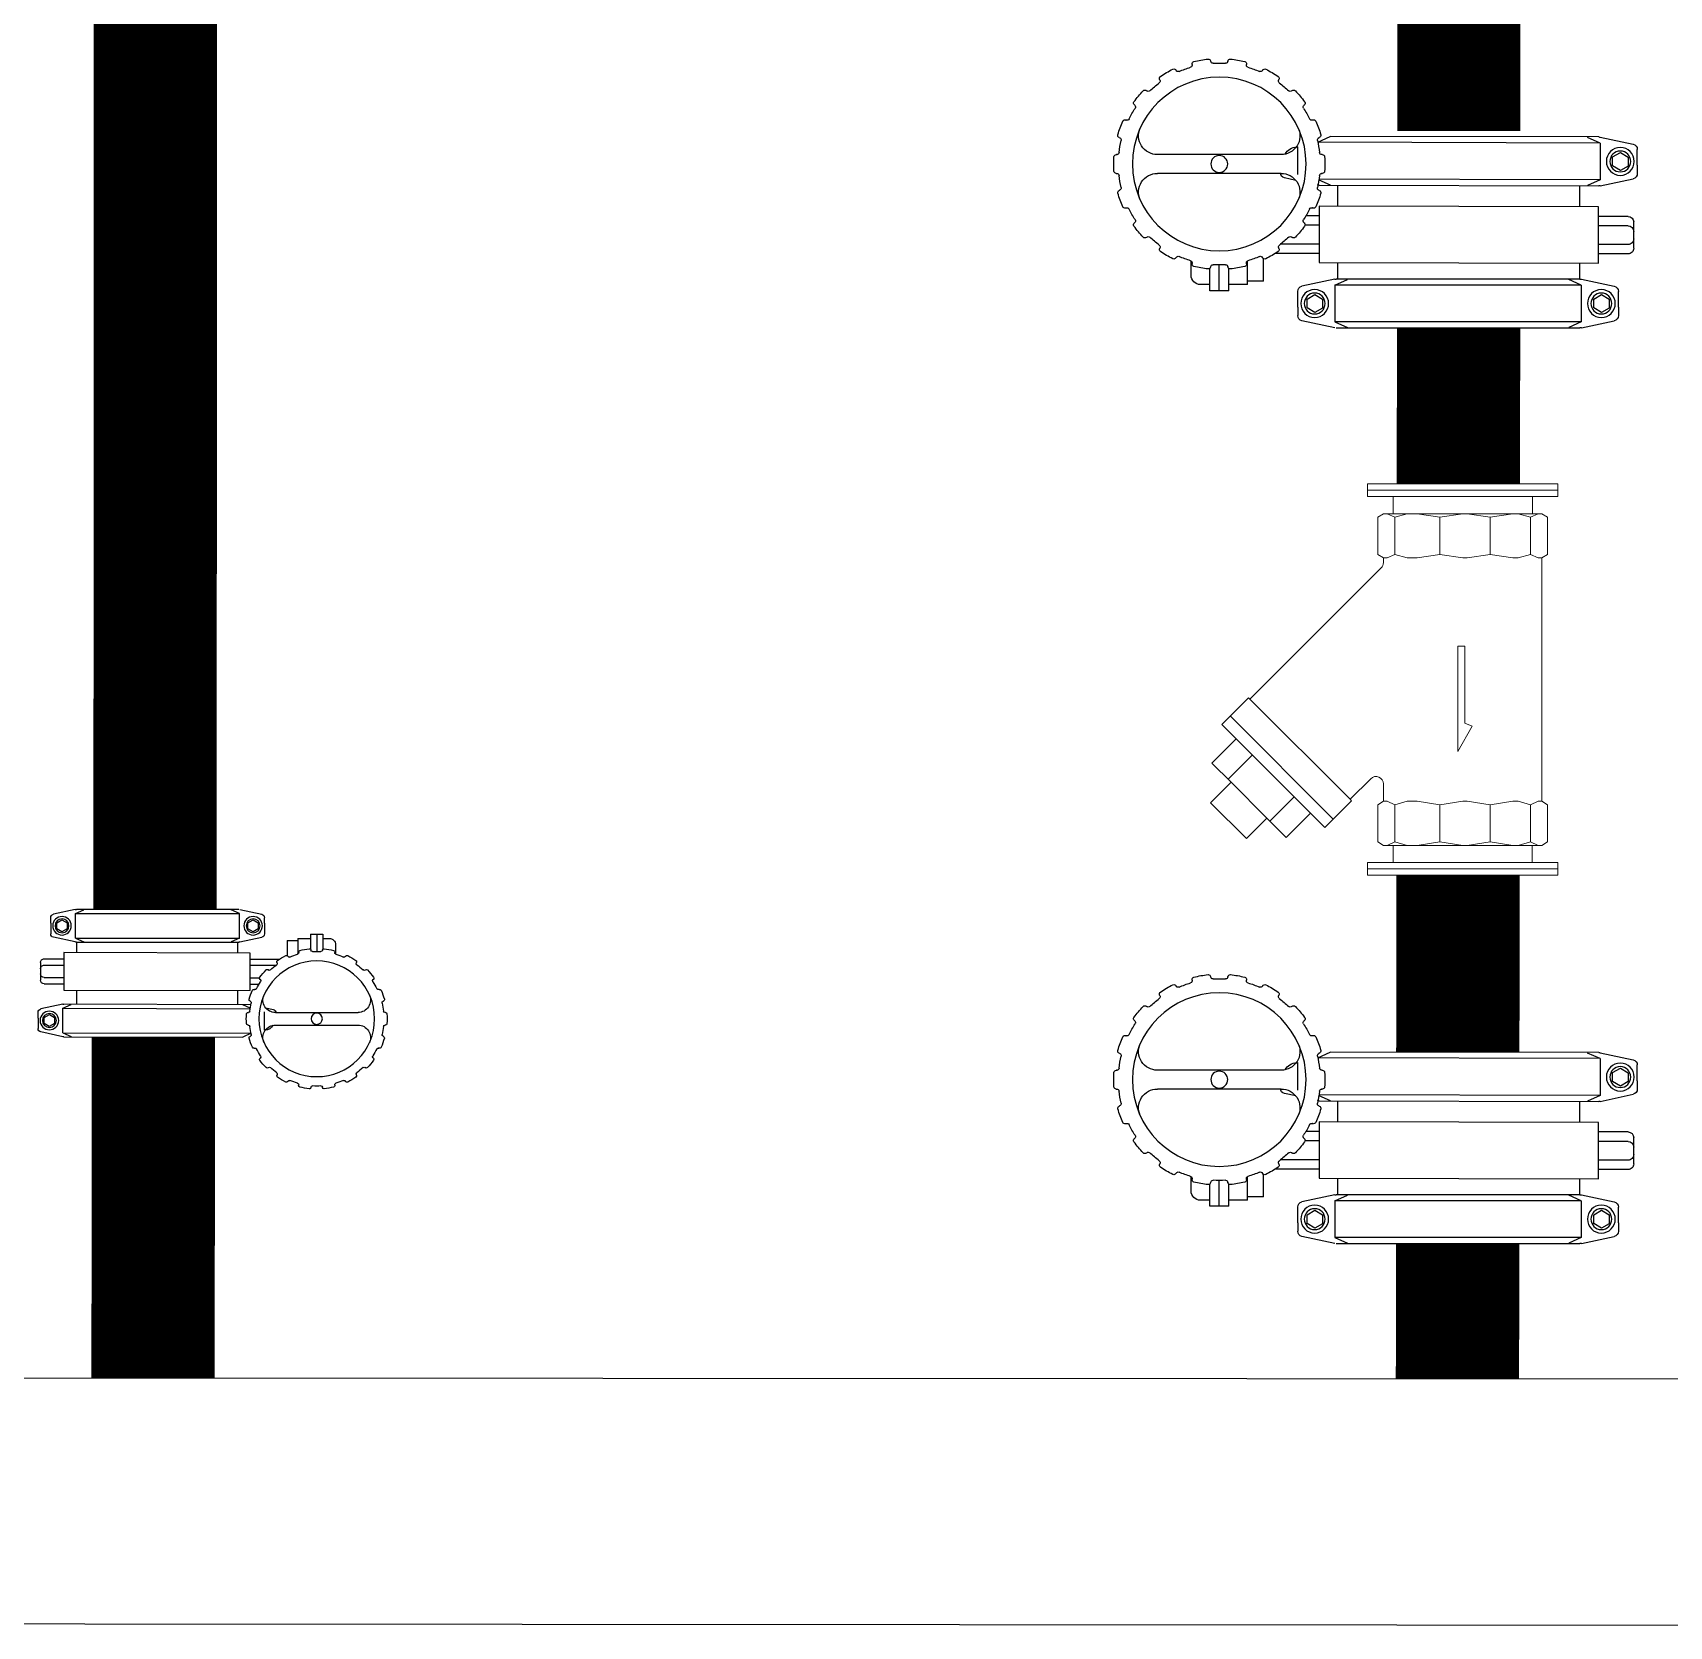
# Model space of a CAD drawing. Extents: x -6531732 to 89637, y -8915 to 32458.
# Drawn here: x 10435 to 11431, y 17909 to 18879 of the extents above; entities that cross this region are included whole.
import ezdxf

# ---------------------------------------------------------------- set-up
doc = ezdxf.new("R2010")
doc.units = 0
doc.linetypes.add('DASHED', pattern=[0.75, 0.5, -0.25])
for name, color, linetype, lineweight in [('S_HIDRANT', 1, 'HE_LINE', 25), ('SAN-MC-EQUIPMENTS', 140, 'Continuous', 15), ('SAN-MC-HIDRANT', 1, 'HE_LINE', 25), ('SAN-MC-VALVE', 7, 'Continuous', 5)]:
    doc.layers.add(name, color=color, linetype=linetype, lineweight=lineweight)
doc.layers.add('SAN-MC-TEXT', color=7, linetype='Continuous')
doc.styles.get("Standard").update_dxf_attribs({"font": 'arial.ttf'})
doc.linetypes.add('HE_LINE', pattern='A,300,-250,["HE",Standard,S=0.5,R=0,X=-100.5,Y=-30.5],-100', length=650)

# ---------------------------------------------------------------- blocks, each defined once
blk = doc.blocks.new('12')
at = {"layer": 'SAN-MC-TEXT'}
for p, q in [((-0.1265519946755376, 0.2021384160034359, 1.427282663186685), (-0.1264006607525516, 0.2017226294265129, 1.427282663186685)), ((-0.1158223397505935, 0.2060436912579462, 1.427282663186685), (-0.1157331909926143, 0.2057987572043203, 1.427282663186685)), ((-0.10546726823668, 0.2078695700038224, 1.427282663186685), (-0.10546726823668, 0.2074270992889069, 1.427282663186685)), ((-0.09404900783556513, 0.2078695702948608, 1.427282663186685), (-0.09404900783556513, 0.2076089169131592, 1.427282663186685)), ((-0.08369393620523624, 0.2060436920728534, 1.427282663186685), (-0.08384527012822218, 0.2056279055541381, 1.427282663186685)), ((-0.07296428110566922, 0.2021384172840044, 1.427282663186685), (-0.07305342986364849, 0.2018934831721708, 1.427282663186685)), ((-0.144404986378504, 0.1895414916216396, 1.427282663186685), (-0.1441205716400873, 0.1892025393317454, 1.427282663186685)), ((-0.1356580916617531, 0.1968810081016272, 1.427282663186685), (-0.1354905468469951, 0.1966813360340893, 1.427282663186685)), ((-0.06385818388662301, 0.1968810098478571, 1.427282663186685), (-0.06414259856683202, 0.1965420576161705, 1.427282663186685)), ((-0.05511128876241855, 0.189541493775323, 1.427282663186685), (-0.05527883357717656, 0.1893418217077851, 1.427282663186685)), ((-0.1511637791118119, 0.1814866756903939, 1.427282663186685), (-0.1509380466595758, 0.1813563489704393, 1.427282663186685)), ((-0.1054672657337505, 0.107533939415589, 1.427282663186685), (-0.1054672676546033, 0.1828966205357574, 1.427282663186685)), ((-0.09404900539084338, 0.1075339397066273, 1.427282663186685), (-0.09404900719528086, 0.1828966208267957, 1.427282663186685)), ((-0.048352495621657, 0.1814866781933233, 1.427282663186685), (-0.04873568654875271, 0.1812654428067617, 1.427282663186685)), ((-0.1568729090795387, 0.1715981719316915, 1.427282663186685), (-0.1564897181524429, 0.1713769366033375, 1.427282663186685)), ((-0.04264336518826894, 0.1715981747838669, 1.427282663186685), (-0.04286909764050506, 0.1714678480639122, 1.427282663186685)), ((-0.0321049440826755, 0.1623426723526791, 1.427282663186685), (-0.04077841443358921, 0.1623426721780561, 1.427282663186685)), ((-0.03904708634945564, 0.1617174805724062, 1.427282663186685), (-0.03948283495265059, 0.1616406463435851, 1.427282663186685)), ((-0.1624519472534303, 0.1504726861603558, 1.427282663186685), (-0.1621952537971083, 0.1504274242324755, 1.427282663186685)), ((-0.03706432596663944, 0.1504726893035695, 1.427282663186685), (-0.03732101948116906, 0.1504274273174815, 1.427282663186685)), ((-0.0226848789898213, 0.1509244121843949, 1.427282663186685), (-0.03625044811633416, 0.1509244118933566, 1.427282663186685)), ((-0.02639581359107979, 0.1509244121261872, 1.427282663186685), (-0.02639581370749511, 0.1566335423267446, 1.427282663186685)), ((-0.02268487864057533, 0.1395061518414877, 1.427282663186685), (-0.0226848789898213, 0.1509244121843949, 1.427282663186685)), ((-0.1624519470205996, 0.1399578709388152, 1.427282663186685), (-0.1620161984174047, 0.1400347052258439, 1.427282663186685)), ((-0.02268487881519832, 0.1452152820420451, 1.427282663186685), (-0.03838498689583503, 0.1452152816345915, 1.427282663186685)), ((-0.03706432567560114, 0.1399578740820289, 1.427282663186685), (-0.03750007433700375, 0.14003470831085, 1.427282663186685)), ((-0.02268487864057533, 0.1395061518414877, 1.427282663186685), (-0.03625044782529585, 0.1395061515504494, 1.427282663186685)), ((-0.02639581300900318, 0.1280878913821653, 1.427282663186685), (-0.02639581330004148, 0.1395061517250724, 1.427282663186685)), ((-0.1604691866377834, 0.1287130796699785, 1.427282663186685), (-0.1602124931232538, 0.1287583416560665, 1.427282663186685)), ((-0.0283940086083021, 0.1280878913239576, 1.427282663186685), (-0.04077501964638941, 0.1280878910329193, 1.427282663186685)), ((-0.02639581300900318, 0.1280878913821653, 1.427282663186685), (-0.04077501964638941, 0.1280878910329193, 1.427282663186685)), ((-0.03904708553454839, 0.1287130826385692, 1.427282663186685), (-0.03930377899087034, 0.1287583446246572, 1.427282663186685)), ((-0.02839400837547146, 0.11838236998301, 1.427282663186685), (-0.0283940086083021, 0.1280878913239576, 1.427282663186685)), ((-0.1568729077407625, 0.1188323854585178, 1.427282663186685), (-0.1566471752885263, 0.1189627121784724, 1.427282663186685)), ((-0.04552139880252071, 0.1108121462748386, 1.427282663186685), (-0.04552139810402878, 0.08441304485313594, 1.427282663186685)), ((-0.0426433639077004, 0.1188323883106932, 1.427282663186685), (-0.04302655483479612, 0.1190536236972548, 1.427282663186685)), ((-0.02839400837547146, 0.11838236998301, 1.427282663186685), (-0.0421656740072649, 0.118382369633764, 1.427282663186685)), ((-0.1511637773073744, 0.1089438820490614, 1.427282663186685), (-0.1507805863802787, 0.109165117435623, 1.427282663186685)), ((-0.1444049841666128, 0.1008890664670616, 1.427282663186685), (-0.1442374394100625, 0.1010887385345995, 1.427282663186685)), ((-0.08980621644877829, 0.0986519762664102, 0.7136413315933425), (-0.09127048417576589, 0.1054741092957556, 0.7136413315933425)), ((-0.0551112866087351, 0.1008890686789528, 1.427282663186685), (-0.05539570134715177, 0.1012280209106393, 1.427282663186685)), ((-0.0512305288866628, 0.1076422206824645, 1.427282663186685), (-0.05123052830458619, 0.08441304473672062, 1.427282663186685)), ((-0.04835249381721951, 0.1089438846101984, 1.427282663186685), (-0.04857822632766329, 0.1090742112719454, 1.427282663186685)), ((-0.1356580890424084, 0.09354955039452761, 1.427282663186685), (-0.1353736743621994, 0.09388850268442184, 1.427282663186685)), ((-0.110233776998939, 0.09765675867674872, 0.7136413315933425), (-0.09329250405426137, 0.09765675908420235, 0.7136413315933425)), ((-0.0683579190808814, 0.09248303342610598, 1.427282663186685), (-0.06835791890625842, 0.084413044329267, 1.427282663186685)), ((-0.06385818132548593, 0.09354955214075744, 1.427282663186685), (-0.06402572614024393, 0.09374922420829535, 1.427282663186685)), ((-0.06264878888032399, 0.09304443327710032, 1.427282663186685), (-0.06264878870570101, 0.08441304444568232, 1.427282663186685)), ((-0.02965974053950049, 0.07502440141979605), (-0.02537350673810579, 0.09499429009156302)), ((-0.01261912603513338, 0.09752678719814867), (-0.02223977106041275, 0.09752678690711036)), ((-0.01760297853616066, 0.0918281021877192), (-0.0203059887571726, 0.08709524985169992)), ((-0.01215168132330291, 0.09185365180019289), (-0.01760297853616066, 0.0918281021877192)), ((-0.01261912603513338, 0.09752678719814867), (-0.007521929481299594, 0.09752678731456399)), ((-0.00940443723811768, 0.08714652282651514), (-0.01215168132330291, 0.09185365180019289)), ((-0.0001019588962662965, 0.07502440217649564), (-0.004388193687191233, 0.09499429061543196)), ((-0.1265519918815698, 0.08829214301658794, 1.427282663186685), (-0.1264628431817982, 0.08853707707021385, 1.427282663186685)), ((-0.1130051143409219, 0.08528881624806672, 0.7136413315933425), (-0.116415051772492, 0.07777505449485034, 0.7136413315933425)), ((-0.1158223367237952, 0.08438686816953123, 1.427282663186685), (-0.1156710028008092, 0.08480265468824655, 1.427282663186685)), ((-0.1125236763909925, -0.08638211444485933), (-0.112981010141084, 0.08528349304106086, 0.7136413315933425)), ((-0.1054672651516739, 0.08256098994752392, 1.427282663186685), (-0.1054672651516739, 0.08282164332922548, 1.427282663186685)), ((-0.0940490047505591, 0.08256099023856223, 1.427282663186685), (-0.0940490047505591, 0.08300346101168543, 1.427282663186685)), ((-0.09008793657994829, -0.08638211386278272), (-0.09054527027183212, 0.08453755284426734, 0.7136413315933425)), ((-0.09020417233114131, 0.08459032437531278, 0.7136413315933425), (-0.08711122829117812, 0.07777505519334227, 0.7136413315933425)), ((-0.08688229238032363, 0.08454335096757859, 0.7136413315933425), (-0.08642495863023214, -0.08558353455737233)), ((-0.08369393323664553, 0.08438686898443848, 1.427282663186685), (-0.08378308193641715, 0.08463180309627205, 1.427282663186685)), ((-0.07296427831170149, 0.08829214429715648, 1.427282663186685), (-0.07311561223468743, 0.0887079308158718, 1.427282663186685)), ((-0.0203059887571726, 0.08709524985169992), (-0.01755831015179865, 0.08238725189585239)), ((-0.01755831015179865, 0.08238725189585239), (-0.01210753436316736, 0.08241280145011842)), ((-0.01210753436316736, 0.08241280145011842), (-0.00940443723811768, 0.08714652282651514)), ((-0.1161866543407086, -0.08558353531407192), (-0.116415051772492, 0.07777505449485034, 0.7136413315933425)), ((-0.07406704881577753, 0.07302332943072543, 0.7136413315933425), (-0.08688229203107767, 0.07302332913968712, 0.7136413315933425)), ((-0.03021902704495005, 0.07302333053667098, 0.7136413315933425), (-0.03981226767064072, 0.07302333030384034, 0.7136413315933425)), ((-0.02976169387693517, -0.07406353304395452), (-0.02976169754401781, 0.07406353153055534)), ((-0.02609871965250932, 0.07486211089417338), (-0.02953276122570969, 0.06729523575631902)), ((-0.02609871592721902, -0.07486211217474192), (-0.02609871965250932, 0.07486211089417338)), ((-0.02609871965250932, 0.07486211089417338), (-0.00366297978325747, 0.07486211141804233)), ((-0.003662976057967171, -0.07486211159266531), (-0.00366297978325747, 0.07486211141804233)), ((-0.00366297978325747, 0.07486211141804233), (-0.0002289377443958074, 0.06729523651301861)), ((-1.833541318774223e-09, 0.07406353228725493), (1.833541318774223e-09, -0.07406353228725493)), ((-0.02609871592721902, -0.07486211217474192), (-0.02953275790787302, -0.06729523721151054)), ((-0.003662976057967171, -0.07486211159266531), (-0.0002289344265591353, -0.06729523651301861)), ((-0.1125236763909925, -0.08638211444485933), (-0.1159577183716465, -0.0788152395398356)), ((-0.09008793657994829, -0.08638211386278272), (-0.08665389494854026, -0.07881523878313601)), ((-0.07360971564776264, -0.07406353414990008), (-0.08642495892127044, -0.07406353444093838)), ((-0.02976169387693517, -0.07406353304395452), (-0.03935493444441818, -0.07406353327678517)), ((-0.02965973675600253, -0.07502440293319523), (-0.02537350208149292, -0.09499429137213156)), ((-0.02609871592721902, -0.07486211217474192), (-0.003662976057967171, -0.07486211159266531)), ((-0.000101955229183659, -0.07502440217649564), (-0.004388188972370699, -0.09499429084826261)), ((-0.116084697219776, -0.08654440520331264), (-0.1117984624870587, -0.106514293642249)), ((-0.1125236763909925, -0.08638211444485933), (-0.09008793657994829, -0.08638211386278272)), ((-0.08652691569295712, -0.0865444045048207), (-0.09081314943614416, -0.10651429311838)), ((-0.0679005847487133, -0.1034370088600554, 0.7136413315933425), (-0.06790058521437459, -0.08545324869919568, 0.7136413315933425)), ((-0.06219145454815589, -0.1034370086854324, 0.7136413315933425), (-0.06219145495560952, -0.08545324858278036, 0.7136413315933425)), ((-0.05077319414704107, -0.1034370083943941, 0.7136413315933425), (-0.05077319461270235, -0.08545324829174206, 0.7136413315933425)), ((-0.04506406394648366, -0.1034370082779787, 0.7136413315933425), (-0.04506406441214494, -0.08545324811711907, 0.7136413315933425)), ((-0.01760297422879376, -0.08252577891107649), (-0.02030598444980569, -0.08725863124709576)), ((-0.02030598444980569, -0.08725863124709576), (-0.01755830584443174, -0.0919666292029433)), ((-0.012151677015936, -0.08250022924039513), (-0.01760297422879376, -0.08252577891107649)), ((-0.009404432930750772, -0.08720735821407288), (-0.012151677015936, -0.08250022924039513)), ((-0.01210753011400811, -0.0919410795904696), (-0.009404432930750772, -0.08720735821407288)), ((-0.1040279346925672, -0.09404578118119389), (-0.1067309449135792, -0.09877863351721317)), ((-0.1067309449135792, -0.09877863351721317), (-0.1039832663082052, -0.1034866314730607)), ((-0.09857663747970946, -0.09402023156872019), (-0.1040279346925672, -0.09404578118119389)), ((-0.09582939339452423, -0.09872736048419029), (-0.09857663747970946, -0.09402023156872019)), ((-0.09853249051957391, -0.103461081860587), (-0.09582939339452423, -0.09872736048419029)), ((-0.01261912120389752, -0.09752678783843294), (-0.02223976622917689, -0.09752678801305592)), ((-0.01755830584443174, -0.0919666292029433), (-0.01210753011400811, -0.0919410795904696)), ((-0.01261912120389752, -0.09752678783843294), (-0.007521924650063738, -0.09752678766380996)), ((-0.09904408166767098, -0.1090467900503427), (-0.1086647266929504, -0.109046790341381)), ((-0.1039832663082052, -0.1034866314730607), (-0.09853249051957391, -0.103461081860587)), ((-0.09904408166767098, -0.1090467900503427), (-0.0939468851138372, -0.1090467899339274)), ((-0.04848954195040278, -0.1068624864565209, 0.7136413315933425), (-0.06447510657017119, -0.1068624868639745, 0.7136413315933425))]:
    blk.add_line(p, q, dxfattribs=at)
at = {"layer": 'SAN-MC-TEXT', "elevation": 0.7136413315933425}
blk.add_lwpolyline([(-0.03981226790347137, 0.08441304502775893), (-0.03935493421158753, -0.08545324800070375), (-0.07360971535672434, -0.085453248815611), (-0.07406704910681583, 0.08441304415464401)], close=True, dxfattribs=at)
at = {"layer": 'SAN-MC-TEXT'}
for centre, radius in [((-0.09975813652272336, 0.1452152801211923, 1.427282663186685), 0.05280945432417312), ((-0.09975813652272336, 0.1452152801211923, 1.427282663186685), 0.005138217177487114), ((-0.0148808500089217, 0.08717694017104805), 0.008470636471499909), ((-0.0148808500089217, 0.08717694017104805), 0.006346376422867801), ((-0.01488084570155479, -0.08717694092774764), 0.008470636471499909), ((-0.01488084570155479, -0.08717694092774764), 0.006346376422867801), ((-0.1013058061653282, -0.09869694319786504), 0.008470636473597368), ((-0.1013058061653282, -0.09869694319786504), 0.006346376422867801)]:
    blk.add_circle(centre, radius, dxfattribs=at)
for centre, radius, start, end in [((-0.1040399856574368, 0.2078695700620301, 1.427282663186685), 0.001427282549301976, 93.90956449380326, 185.2118538028023), ((-0.09975813652272336, 0.1452152801211923, 1.427282663186685), 0.06422771471858893, 86.09043717091961, 93.90956449380326), ((-0.09547629035660066, 0.2078695702948608, 1.427282663186685), 0.001427282549301976, 1.667526652835144e-06, 86.09043717091961), ((-0.09975813652272336, 0.1452152801211923, 1.427282663186685), 0.06137314961998497, 116.5141431882567, 123.4750227351469), ((-0.1277934240351897, 0.2014106262940913, 1.427282663186685), 0.001427282549301976, 296.5141431882567, 25.21185438622399), ((-0.1252107878390234, 0.2026265753665939, 1.427282663186685), 0.001427282549301976, 113.909565351695, 205.211854386224), ((-0.09975813652272336, 0.1452152801211923, 1.427282663186685), 0.06422771471858893, 106.0904373041686, 113.909565351695), ((-0.1171635466453154, 0.2055555318947881, 1.427282663186685), 0.001427282549301976, 20.00000090300393, 106.0904373041686), ((-0.1143919841561001, 0.206286916625686, 1.427282663186685), 0.001427282549301976, 200.000000903004, 283.475022419117), ((-0.09975813652272336, 0.1452152801211923, 1.427282663186685), 0.06137314961998497, 96.51414198842934, 103.475022419117), ((-0.1068827489798423, 0.2076102653518319, 1.427282663186685), 0.001427282549301976, 276.5141419884293, 5.211853802802321), ((-0.09262172531452961, 0.2076089169131592, 1.427282663186685), 0.001427282549301976, 180.0000016675266, 263.4750223503133), ((-0.09975813652272336, 0.1452152801211923, 1.427282663186685), 0.06137314961998497, 76.51414348988354, 83.4750223503133), ((-0.08511274043121375, 0.2062841482693329, 1.427282663186685), 0.001427282549301976, 256.5141434898836, 345.211854596245), ((-0.08235272936872207, 0.2055555327096954, 1.427282663186685), 0.001427282549301976, 73.909564757769, 165.211854596245), ((-0.09975813652272336, 0.1452152801211923, 1.427282663186685), 0.06422771471858893, 66.09043837282532, 73.909564757769), ((-0.07430548800039105, 0.2026265766471624, 1.427282663186685), 0.001427282549301976, 340.0000012339927, 66.09043837282532), ((-0.07171222291071899, 0.2014053238672204, 1.427282663186685), 0.001427282549301976, 160.0000012339928, 243.4750219417881), ((-0.09975813652272336, 0.1452152801211923, 1.427282663186685), 0.06137314961998497, 56.51414339682576, 63.47502194178809), ((-0.143311624560738, 0.1904589311452582, 1.427282663186685), 0.001427282549301976, 133.9095647272544, 225.2118540498976), ((-0.1453226296289358, 0.1884329991880804, 1.427282663186685), 0.001427282549301976, 316.5141431547135, 45.21185404989765), ((-0.09975813652272336, 0.1452152801211923, 1.427282663186685), 0.06422771471858893, 126.0904379557288, 133.9095647272544), ((-0.1367514534795191, 0.1959635685198009, 1.427282663186685), 0.001427282549301976, 40.00000184619144, 126.0904379557288), ((-0.1343971850292291, 0.1975987756159157, 1.427282663186685), 0.001427282549301976, 220.0000018461914, 303.4750227351469), ((-0.1168855279975105, 0.1828966202447191, 1.427282663186685), 0.01141826039441581, 1.667526652835144e-06, 114.4433377556728), ((-0.08263074679416604, 0.182896621117834, 1.427282663186685), 0.01141826039441581, 65.55666596964734, 180.0000016675266), ((-0.06510918287676759, 0.1975922244600952, 1.427282663186685), 0.001427282549301976, 236.5141433968258, 325.2118537514563), ((-0.06276482201064937, 0.1959635703824461, 1.427282663186685), 0.001427282549301976, 53.90956437536886, 145.2118537514563), ((-0.09975813652272336, 0.1452152801211923, 1.427282663186685), 0.06422771471858893, 46.0904376290522, 53.90956437536886), ((-0.05418547164299525, 0.1884243822423741, 1.427282663186685), 0.001427282549301976, 140.0000017804241, 223.4750228448106), ((-0.05620465069659986, 0.1904589332989417, 1.427282663186685), 0.001427282549301976, 320.000001780424, 46.0904376290522), ((-0.09975813652272336, 0.1452152801211923, 1.427282663186685), 0.06422771471858893, 146.0904380448224, 153.9095659307902), ((-0.1518774204014335, 0.1802506126696244, 1.427282663186685), 0.001427282549301976, 60.00000229868032, 146.0904380448224), ((-0.1502244053699542, 0.1825924119330011, 1.427282663186685), 0.001427282549301976, 240.0000022986803, 323.4750226573057), ((-0.09975813652272336, 0.1452152801211923, 1.427282663186685), 0.06137314961998497, 136.5141431547135, 143.4750226573057), ((-0.09975813652272336, 0.1452152801211923, 1.427282663186685), 0.06137314961998497, 36.5141418874388, 43.47502284481055), ((-0.04928480045055039, 0.1825828681467101, 1.427282663186685), 0.001427282549301976, 216.5141418874388, 305.2118536113704), ((-0.04763885433203541, 0.1802506152889691, 1.427282663186685), 0.001427282549301976, 33.9095656523399, 125.2118536113704), ((-0.09975813652272336, 0.1452152801211923, 1.427282663186685), 0.06422771471858893, 26.09043779729861, 33.9095656523399), ((-0.09975813652272336, 0.1452152801211923, 1.427282663186685), 0.06137314961998497, 156.5141432953224, 163.4750224653439), ((-0.1561592677899171, 0.1728342348942533, 1.427282663186685), 0.001427282549301976, 153.9095659307902, 245.2118547047361), ((-0.1573560849938076, 0.1702426773263142, 1.427282663186685), 0.001427282549301976, 336.5141432953224, 65.21185470473601), ((-0.04215545635088347, 0.1702317851595581, 1.427282663186685), 0.001427282549301976, 120.0000014210065, 203.4750225795373), ((-0.09975813652272336, 0.1452152801211923, 1.427282663186685), 0.06137314961998497, 16.51414350518074, 23.47502257953728), ((-0.04335700647789054, 0.172834237688221, 1.427282663186685), 0.001427282549301976, 300.0000014210065, 26.09043779729861), ((-0.09975813652272336, 0.1452152801211923, 1.427282663186685), 0.06422771471858893, 166.0904376934282, 173.9095651839097), ((-0.1607170324132312, 0.1603118786588311, 1.427282663186685), 0.001427282549301976, 74.78814842242127, 166.0904376934282), ((-0.1599680265935604, 0.1630664261756465, 1.427282663186685), 0.001427282549301976, 254.7881484224212, 343.4858601680819), ((-0.03954824732500128, 0.1630664292024449, 1.427282663186685), 0.001427282549301976, 196.5141435051807, 285.2118531883954), ((-0.03879924133070745, 0.1603118816856295, 1.427282663186685), 0.001427282549301976, 13.90956554650577, 105.2118531883954), ((-0.09975813652272336, 0.1452152801211923, 1.427282663186685), 0.06422771471858893, 6.090438310877605, 13.90956554650577), ((-0.03210494390805252, 0.1566335422103293, 1.427282663186685), 0.005709130197207905, 1.667526652835144e-06, 90.00000166752666), ((-0.1622041022928897, 0.1518782851053402, 1.427282663186685), 0.001427282549301976, 173.9095651839097, 260.0000016402533), ((-0.1624430987576488, 0.1490218252874911, 1.427282663186685), 0.001427282549301976, 356.5249805516387, 80.00000164025326), ((-0.0370731744042132, 0.1490218283724971, 1.427282663186685), 0.001427282549301976, 100.000001644632, 183.4750227795257), ((-0.0373121710435953, 0.1518782881903462, 1.427282663186685), 0.001427282549301976, 280.0000016446321, 6.090438310877605), ((-0.1622041020018514, 0.1385522720520385, 1.427282663186685), 0.001427282549301976, 94.78814942713883, 186.0904383108776), ((-0.1624423774483148, 0.1413968751439825, 1.427282663186685), 0.001427282549301976, 274.7881494271388, 3.485860060130852), ((-0.09975813652272336, 0.1452152801211923, 1.427282663186685), 0.06137314961998497, 176.5249805516387, 183.4858600601309), ((-0.03707389536430128, 0.1413968782289885, 1.427282663186685), 0.001427282549301976, 176.5141432710335, 265.2118538962567), ((-0.09975813652272336, 0.1452152801211923, 1.427282663186685), 0.06137314961998497, 356.5141432710335, 3.475022779525768), ((-0.03731217069434933, 0.1385522751370445, 1.427282663186685), 0.001427282549301976, 353.9095651839097, 85.21185389625668), ((-0.09975813652272336, 0.1452152801211923, 1.427282663186685), 0.06422771471858893, 186.0904383108776, 193.9095655465057), ((-0.1607170316565316, 0.1301186785567552, 1.427282663186685), 0.001427282549301976, 193.9095655465057, 280.0000016446321), ((-0.03879924057400785, 0.1301186815835536, 1.427282663186685), 0.001427282549301976, 260.0000016402533, 346.0904376934281), ((-0.09975813652272336, 0.1452152801211923, 1.427282663186685), 0.06422771471858893, 346.0904376934281, 353.9095651839097), ((-0.1599646481045056, 0.1273527427110821, 1.427282663186685), 0.001427282549301976, 16.52498120472125, 100.000001644632), ((-0.09975813652272336, 0.1452152801211923, 1.427282663186685), 0.06137314961998497, 196.5141435051807, 203.4750225795373), ((-0.1573608165781479, 0.1201987750828266, 1.427282663186685), 0.001427282549301976, 300.0000014210065, 23.47502257953728), ((-0.04216018799343146, 0.1201878829160705, 1.427282663186685), 0.001427282549301976, 156.5141432953224, 245.2118547047361), ((-0.09975813652272336, 0.1452152801211923, 1.427282663186685), 0.06137314961998497, 336.5141432953224, 343.4750224653439), ((-0.03955162400961854, 0.1273527457378805, 1.427282663186685), 0.001427282549301976, 80.00000164025326, 163.4750224653439), ((-0.1561592664511409, 0.1175963225541636, 1.427282663186685), 0.001427282549301976, 120.0000014210065, 206.0904377972986), ((-0.09975813652272336, 0.1452152801211923, 1.427282663186685), 0.06422771471858893, 206.0904377972986, 213.9095656523399), ((-0.09975813652272336, 0.1452152801211923, 1.427282663186685), 0.06422771471858893, 326.0904380448225, 333.9095659307902), ((-0.04335700513911434, 0.1175963253481314, 1.427282663186685), 0.001427282549301976, 333.9095659307902, 65.21185470473601), ((-0.1518774186552037, 0.1101799449534155, 1.427282663186685), 0.001427282549301976, 213.9095656523399, 305.2118536113704), ((-0.1502314725366887, 0.1078476921538822, 1.427282663186685), 0.001427282549301976, 36.5141418874388, 125.2118536113704), ((-0.09975813652272336, 0.1452152801211923, 1.427282663186685), 0.06137314961998497, 216.5141418874388, 223.4750228448106), ((-0.1433116222906392, 0.09997162694344297, 1.427282663186685), 0.001427282549301976, 140.0000017804241, 226.0904376290522), ((-0.1453308012860361, 0.1020061780582182, 1.427282663186685), 0.001427282549301976, 320.000001780424, 43.47502284481055), ((-0.1168855261348654, 0.1075339391245507, 1.427282663186685), 0.01141826039441581, 245.5566659696473, 1.667526652835144e-06), ((-0.1017631404974964, 0.0976567588513717, 0.7136413315933425), 0.008470636473597368, 117.8450707234981, 175.8538375890984), ((-0.09440421991166659, 0.1048015003325418, 0.7136413315933425), 0.003205105692712518, 12.11388414397858, 90.00000166752666), ((-0.08263074498972856, 0.1075339399976656, 1.427282663186685), 0.01141826039441581, 180.0000016675266, 294.4433377556728), ((-0.05419364330009557, 0.1019975610543042, 1.427282663186685), 0.001427282549301976, 136.5141431547135, 225.2118540498976), ((-0.09975813652272336, 0.1452152801211923, 1.427282663186685), 0.06137314961998497, 316.5141431547135, 323.4750226573057), ((-0.05620464842650108, 0.09997162909712642, 1.427282663186685), 0.001427282549301976, 313.9095647272544, 45.21185404989765), ((-0.04929186755907722, 0.1078381483675912, 1.427282663186685), 0.001427282549301976, 60.00000229868032, 143.4750226573057), ((-0.04763885264401324, 0.1101799475727603, 1.427282663186685), 0.001427282549301976, 240.0000022986803, 326.0904380448225), ((-0.09975813652272336, 0.1452152801211923, 1.427282663186685), 0.06422771471858893, 226.0904376290522, 233.9095643753688), ((-0.1367514509765897, 0.09446698985993862, 1.427282663186685), 0.001427282549301976, 233.9095643753688, 325.2118537514563), ((-0.1344070901104715, 0.09283833584049717, 1.427282663186685), 0.001427282549301976, 56.51414339682576, 145.2118537514563), ((-0.09975813652272336, 0.1452152801211923, 1.427282663186685), 0.06137314961998497, 236.5141433968258, 243.4750219417881), ((-0.1278040500183124, 0.0890252364333719, 1.427282663186685), 0.001427282549301976, 340.0000012339927, 63.47502194178809), ((-0.07172284895204939, 0.08901993394829333, 1.427282663186685), 0.001427282549301976, 116.5141431882567, 205.211854386224), ((-0.09975813652272336, 0.1452152801211923, 1.427282663186685), 0.06137314961998497, 296.5141431882567, 303.4750227351469), ((-0.06511908795800991, 0.09283178468467668, 1.427282663186685), 0.001427282549301976, 40.00000184619144, 123.4750227351469), ((-0.06276481950771995, 0.09446699172258377, 1.427282663186685), 0.001427282549301976, 220.0000018461914, 306.0904379557288), ((-0.09975813652272336, 0.1452152801211923, 1.427282663186685), 0.06422771471858893, 306.0904379557288, 313.9095647272544), ((-0.02223977094399743, 0.09432168124476448), 0.003205105691918884, 90.00000166752666, 167.8861191171616), ((-0.007521929364884272, 0.09432168159401044), 0.003205105691918884, 12.11388414397858, 90.00000166752666), ((-0.125210784986848, 0.08780398359522223, 1.427282663186685), 0.001427282549301976, 160.0000012339928, 246.0904383728253), ((-0.09975813652272336, 0.1452152801211923, 1.427282663186685), 0.06422771471858893, 246.0904383728253, 253.909564757769), ((-0.117163543618517, 0.08487502753268927, 1.427282663186685), 0.001427282549301976, 253.909564757769, 345.211854596245), ((-0.1144035324978177, 0.08414641197305173, 1.427282663186685), 0.001427282549301976, 76.51414348988354, 165.211854596245), ((-0.09975813652272336, 0.1452152801211923, 1.427282663186685), 0.06137314961998497, 256.5141434898836, 263.4750223503133), ((-0.1068945477309171, 0.08282164332922548, 1.427282663186685), 0.001427282549301976, 1.667526652835144e-06, 83.4750223503133), ((-0.1040399825724307, 0.08256099000573158, 1.427282663186685), 0.001427282549301976, 180.0000016675266, 266.0904371709196), ((-0.09975813652272336, 0.1452152801211923, 1.427282663186685), 0.06422771471858893, 266.0904371709196, 273.9095644938033), ((-0.09547628727159463, 0.08256099023856223, 1.427282663186685), 0.001427282549301976, 273.9095644938033, 5.211853802802321), ((-0.09263352406560443, 0.08282029494876042, 1.427282663186685), 0.001427282549301976, 96.51414198842934, 185.2118538028023), ((-0.09975813652272336, 0.1452152801211923, 1.427282663186685), 0.06137314961998497, 276.5141419884293, 283.475022419117), ((-0.09146101473015733, 0.08454335085116327, 0.7136413315933425), 0.004578722418160739, 1.667526652835144e-06, 12.11388414397858), ((-0.08512428883113898, 0.08414364367490634, 1.427282663186685), 0.001427282549301976, 20.00000090300393, 103.475022419117), ((-0.08235272640013136, 0.08487502840580419, 1.427282663186685), 0.001427282549301976, 200.000000903004, 286.0904373041686), ((-0.09975813652272336, 0.1452152801211923, 1.427282663186685), 0.06422771471858893, 286.0904373041686, 293.909565351695), ((-0.07430548520642333, 0.08780398487579077, 1.427282663186685), 0.001427282549301976, 293.909565351695, 25.21185438622399), ((-0.02518297513597645, 0.07406353164697066), 0.004578722417026976, 167.8861191171616, 180.0000016675266), ((-0.02518297146889381, -0.07406353286933154), 0.004578722417026976, 180.0000016675266, 192.1138841439786), ((-0.004578720574500039, -0.07406353240367025), 0.004578722417026976, 347.8861191171616, 1.667526652835144e-06), ((-0.1116079319326673, -0.0855835351976566), 0.004578722418160739, 180.0000016675266, 192.1138841439786), ((-0.0910036810382735, -0.08558353467378765), 0.004578722418160739, 347.8861191171616, 1.667526652835144e-06), ((-0.02223976628738455, -0.09432168235071003), 0.003205105691918884, 192.1138841439786, 270.0000016675266), ((-0.007521924708271399, -0.09432168200146407), 0.003205105691918884, 270.0000016675266, 347.8861191171616), ((-0.108664726751158, -0.1058416846208274), 0.003205105692712518, 192.1138841439786, 270.0000016675266), ((-0.09394688517204486, -0.1058416842715815), 0.003205105692712518, 270.0000016675266, 347.8861191171616), ((-0.06447510662837885, -0.10343700874364, 0.7136413315933425), 0.003425478118324743, 180.0000016675266, 270.0000016675266), ((-0.05876597642782144, -0.1034370086272247, 0.7136413315933425), 0.003425478118324743, 180.0000016675266, 270.0000016675266), ((-0.05419867226737551, -0.1034370085108094, 0.7136413315933425), 0.003425478118324743, 270.0000016675266, 1.667526652835144e-06), ((-0.0484895420668181, -0.1034370083361864, 0.7136413315933425), 0.003425478118324743, 270.0000016675266, 1.667526652835144e-06)]:
    blk.add_arc(centre, radius, start, end, dxfattribs=at)
blk = doc.blocks.new('FI')
at = {"layer": 'SAN-MC-EQUIPMENTS', "linetype": 'Continuous', "lineweight": 5}
for p, q in [((-30.95644012943376, 127.3654623893817), (-30.95644012943376, 123.2170596960932)), ((-30.95644012943376, 127.3654623893817), (-30.95644012943376, 123.2170596960932)), ((-30.95644012943376, 127.3654623893817), (30.9732897299109, 127.3654623893817)), ((-30.95644012943376, 125.2912610426356), (30.9732897299109, 125.2912610426356)), ((-30.95644012943376, 123.2170596960932), (30.9732897299109, 123.2170596960932)), ((30.9732897299109, 127.3654623893817), (30.9732897299109, 123.2170596960932)), ((30.9732897299109, 127.3654623893817), (30.9732897299109, 123.2170596960932)), ((-30.96486492961412, 4.148402693288517), (-30.96486492961412, 0)), ((-30.96486492961412, 4.148402693288517), (-30.96486492961412, 0)), ((-30.96486492961412, 4.148402693288517), (30.96486492961412, 4.148402693288517)), ((-30.96486492961412, 2.074201346556947), (30.96486492961412, 2.074201346556947)), ((-30.96486492961412, 0), (30.96486492961412, 0)), ((30.96486492961412, 4.148402693288517), (30.96486492961412, 0)), ((30.96486492961412, 4.148402693288517), (30.96486492961412, 0))]:
    blk.add_line(p, q, dxfattribs=at)
at = {"layer": 'SAN-MC-EQUIPMENTS'}
for p, q in [((-22.65839295199839, 123.215665697222), (-22.65839295182377, 117.6504105047788)), ((22.61893538699951, 123.215665697222), (22.61893538676668, 117.6504105047788)), ((-27.56904105539434, 116.4791318442294), (-25.804432892357, 117.6504105047788)), ((-25.804432892357, 117.6504105047788), (-22.64557067066198, 117.6504105047788)), ((-22.06714716373244, 116.4791318442294), (-24.52696760406252, 117.6504105047788)), ((-22.64557067066198, 117.6504105047788), (22.64802810753463, 117.6504105047788)), ((-22.06714716373244, 116.4791318442294), (-18.06866867881035, 117.6504105047788)), ((-8.901948562997859, 116.4791318442294), (-16.32527340319939, 117.6504105047788)), ((-8.901948562997859, 116.4791318442294), (-1.478623722796328, 117.6504105047788)), ((7.383166589832399, 116.4791318442294), (-0.04015825036913157, 117.6504105047788)), ((7.383166589832399, 116.4791318442294), (14.80649142997572, 117.6504105047788)), ((22.06960460060509, 116.4791318442294), (18.07112618593965, 117.6504105047788)), ((22.06960460060509, 116.4791318442294), (24.52942504093517, 117.6504105047788)), ((22.64802782650804, 117.6504105047788), (25.80689032928785, 117.6504105047788)), ((27.57149849232519, 116.4791318442294), (25.80689032928785, 117.6504105047788)), ((-27.56904105539434, 116.4791318442294), (-27.56904105539434, 104.4301221916103)), ((-22.06714716373244, 116.4791318442294), (-22.06714716373244, 104.4301221916103)), ((-8.901948562997859, 104.4301221916103), (-8.901948562997859, 116.4791318442294)), ((7.383166589832399, 104.4301221916103), (7.383166589832399, 116.4791318442294)), ((22.06960460060509, 104.4301221916103), (22.06960460060509, 116.4791318442294)), ((27.57149849232519, 116.4791318442294), (27.57149849232519, 104.4301221916103)), ((57.41948896693066, 115.0356830850214), (49.5333827805589, 107.1497562243458)), ((63.67150391213363, 108.783564528625), (57.41948896693066, 115.0356830850214)), ((63.67150391213363, 108.783564528625), (70.3311760185752, 115.443289863666)), ((82.01368847570848, 103.7608125409679), (70.3311760185752, 115.443289863666)), ((36.15518525743391, 103.1199577115913), (44.85922025429318, 111.823992708436)), ((75.64432289148681, 75.53831326096406), (42.10892454121495, 109.073696995416)), ((49.53343910089461, 107.1496929122368), (44.85922025429318, 111.823992708436)), ((49.5333827805589, 107.1497562243458), (73.7203114653239, 82.96282051268645)), ((62.69573847937863, 109.7591837673681), (54.80982321302872, 101.8731642222701)), ((63.67150391213363, 108.783564528625), (75.3540412793518, 97.10108060065977)), ((-27.56904105539434, 104.4301221916103), (-25.804432892357, 103.2588435310608)), ((-25.804432892357, 103.2588435310608), (-25.804432892357, 24.10522492972086)), ((-22.06714716373244, 104.4301221916103), (-24.52696760406252, 103.2588435310608)), ((-22.06714716373244, 104.4301221916103), (-18.0686686784029, 103.2588435310608)), ((-8.901948562997859, 104.4301221916103), (-16.32527340319939, 103.2588435310608)), ((-8.901948562997859, 104.4301221916103), (-1.478623722796328, 103.2588435310608)), ((7.383166589832399, 104.4301221916103), (-0.04015825036913157, 103.2588435310608)), ((7.383166589832399, 104.4301221916103), (14.80649142997572, 103.2588435310608)), ((22.06960460060509, 104.4301221916103), (18.07112618628889, 103.2588435310608)), ((22.06960460060509, 104.4301221916103), (24.52942504093517, 103.2588435310608)), ((27.57149849232519, 104.4301221916103), (25.80689032893861, 103.2588435310608)), ((25.80689032928785, 103.2588435310608), (25.80689032928785, 97.63814236526377)), ((36.61729785636999, 102.6578304967406), (29.9015472807223, 95.94207992112933)), ((36.15518525743391, 103.1199577115913), (36.61739760276396, 102.6577454013313)), ((69.22836398961954, 70.04677904973505), (36.61729785636999, 102.6578304967406)), ((82.01368847570848, 103.7608125409679), (75.3540412793518, 97.10108060065977)), ((76.32958241458982, 96.12537507193338), (68.44356174510904, 88.23946085962234)), ((75.35411418322474, 97.10095425751933), (81.60640222777147, 90.84876690806414)), ((81.60640222777147, 90.84876690806414), (73.7203114653239, 82.96282051268645)), ((-3.042161685938481, 78.8767060701648), (1.582079947751481, 87.09187098742404)), ((1.582079947751481, 87.09187098742404), (1.582079947751481, 52.77473691907653)), ((73.7203114653239, 82.96282051268645), (78.39461129659321, 78.28860173631256)), ((-0.7114391611539759, 77.82526766885712), (-3.042161685938481, 78.8767060701648)), ((-0.7114391611539759, 52.77473691907653), (-0.7114391611539759, 77.82526766885712)), ((69.69057629979216, 69.58456673947512), (78.39461129659321, 78.28860173631256)), ((69.22836398961954, 70.04677904973505), (26.51071945432341, 27.32895710578305)), ((69.69057629979216, 69.58456673947512), (69.22836398961954, 70.04677904973505)), ((-0.7114391611539759, 52.77473691907653), (1.582079947751481, 52.77473691907653)), ((-27.56904105539434, 22.93394626918598), (-25.804432892357, 24.10522492972086)), ((-27.56904105539434, 10.8849366165523), (-27.56904105539434, 22.93394626918598)), ((-22.06714716373244, 22.93394626918598), (-24.52696760406252, 24.10522492972086)), ((-22.06714716373244, 22.93394626918598), (-18.06866867881035, 24.10522492972086)), ((-22.06714716373244, 10.8849366165523), (-22.06714716373244, 22.93394626918598)), ((-8.901948563347105, 22.93394619909668), (-16.32527340354864, 24.10522485963156)), ((-8.901948563347105, 22.93394619909668), (-1.478623723203782, 24.10522485963156)), ((-8.901948563347105, 10.88493654647755), (-8.901948563347105, 22.93394619909668)), ((7.383166589832399, 22.93394626918598), (-0.04015825036913157, 24.10522492972086)), ((7.383166589832399, 22.93394626918598), (14.80649142997572, 24.10522492972086)), ((7.383166589832399, 22.93394626918598), (7.383166589832399, 10.8849366165523)), ((22.06960460060509, 22.93394626918598), (18.07112618593965, 24.10522492972086)), ((22.06960460060509, 22.93394626918598), (24.52942504093517, 24.10522492972086)), ((22.06960460060509, 22.93394626918598), (22.06960460060509, 10.8849366165523)), ((25.80443288694369, 25.62914014932176), (25.80443288694369, 24.10522492972086)), ((27.56904105539434, 22.93394626918598), (25.804432892357, 24.10522492972086)), ((27.57149849232519, 10.8849366165523), (27.57149849232519, 22.93231511765043)), ((-27.56904105539434, 10.8849366165523), (-25.804432892357, 9.713657885746215)), ((-22.06714716373244, 10.8849366165523), (-24.52696760406252, 9.713657885746215)), ((-22.06714716373244, 10.8849366165523), (-18.06866867881035, 9.713657885746215)), ((-8.901948563347105, 10.88493654647755), (-16.32527340354864, 9.713657885920838)), ((-8.901948563347105, 10.88493654647755), (-1.478623723203782, 9.713657885920838)), ((7.383166589832399, 10.8849366165523), (-0.04015825036913157, 9.713657885746215)), ((7.383166589832399, 10.8849366165523), (14.80649142997572, 9.713657885746215)), ((22.06960460060509, 10.8849366165523), (18.07112618593965, 9.713657885746215)), ((22.06960460060509, 10.8849366165523), (24.52942504093517, 9.713657885746215)), ((27.57149849232519, 10.8849366165523), (25.80689032928785, 9.713657885746215)), ((-25.804432892357, 9.713657885746215), (-22.67516911512939, 9.713657885746215)), ((-22.67516911536222, 4.148402693288517), (-22.67516911512939, 9.713657885920838)), ((22.67516911483835, 9.713657885746215), (-22.67516911512939, 9.713657885920838)), ((22.61893538699951, 9.713657885746215), (22.61893538676668, 4.148402693288517)), ((22.61893538699951, 9.713657885746215), (25.80689032928785, 9.713657885746215))]:
    blk.add_line(p, q, dxfattribs=at)
at = {"layer": 'SAN-MC-EQUIPMENTS', "linetype": 'Continuous'}
for p, q in [((-25.80443289200775, 103.2588435310608), (-24.52696760406252, 103.2588435310608)), ((-18.0686686784029, 103.2588435310608), (-16.32527340319939, 103.2588435310608)), ((-1.478623722796328, 103.2588435310608), (-0.04015825019450858, 103.2588435310608)), ((14.80649142997572, 103.2588435310608), (18.07112618628889, 103.2588435310608)), ((24.52942504093517, 103.2588435310608), (25.80689032893861, 103.2588435310608)), ((-25.80443289200775, 24.10522492972086), (-24.52696760406252, 24.10522492972086)), ((-18.06866867881035, 24.10522492972086), (-16.32527340354864, 24.10522492972086)), ((-1.478623723203782, 24.10522492972086), (-0.04015825048554689, 24.10522492972086)), ((14.80649142997572, 24.10522492972086), (18.07112618628889, 24.10522492972086)), ((24.52942504093517, 24.10522492972086), (25.80689032893861, 24.10522492972086))]:
    blk.add_line(p, q, dxfattribs=at)
at = {"layer": 'SAN-MC-EQUIPMENTS'}
for centre, start, end in [((28.20548483659513, 97.63814236526377), 180, 315.0000000005895), ((28.20302738872124, 25.62914014932176), 134.8731666463335, 180)]:
    blk.add_arc(centre, 2.398594501866508, start, end, dxfattribs=at)

msp = doc.modelspace()

# ---------------------------------------------------------------- linework, layer by layer
at = {"layer": 'S_HIDRANT', "color": 6, "linetype": 'DASHED', "const_width": 75}
msp.add_lwpolyline([(10508.65981883387, 18268.00061129489), (10508.55951827386, 18060.49887814316)], dxfattribs=at)
at = {"layer": 'SAN-MC-HIDRANT', "color": 6, "linetype": 'DASHED', "ltscale": 500, "const_width": 75}
msp.add_lwpolyline([(10510.77721275416, 22817.03595981859), (10509.76898749493, 18345.86939025195)], dxfattribs=at)
at = {"layer": 'SAN-MC-HIDRANT', "color": 1, "linetype": 'Continuous', "const_width": 75}
for points in [[(11302.75540874823, 18819.20749509464), (11302.75540874823, 19759.55138561073)], [(11302.59697759076, 18699.29874890707), (11302.4981618069, 18604.44801945462)], [(11302.25012288912, 18366.36187184359), (11302.13782043679, 18258.56564649604)], [(11302.01619706749, 18142.25914758853), (11301.93000971972, 18059.74222677983)]]:
    msp.add_lwpolyline(points, dxfattribs=at)
at = {"layer": 'SAN-MC-TEXT'}
for points in [[(11957.18626682198, 18059.60086877332), (6473.27142213023, 18062.39202448506)], [(12063.31980538223, 17909.46055327532), (6476.137227682804, 17913.79332218077)]]:
    msp.add_lwpolyline(points, dxfattribs=at)

# ---------------------------------------------------------------- block references
at = {"layer": 'SAN-MC-TEXT', "xscale": -666.6666665356807, "yscale": 666.6666665356807, "zscale": 666.6666665356807, "rotation": 270.0000000000001}
msp.add_blockref('12', (10511.26264578331, 18345.53451331323), dxfattribs=at)
at = {"layer": 'SAN-MC-VALVE'}
for name, p, xscale, yscale, zscale, rotation in [('12', (11302.2717276357, 18699.29874890707), -1000.000000000001, 1000.000000000001, 1000, 90), ('FI', (11305.08027324005, 18604.44801945462), 1.869314829586074, 1.869314829586074, 1.869314829586074, 180), ('12', (11302.2717276357, 18142.25914756059), -1000.000000000001, 1000.000000000001, 1000, 90)]:
    msp.add_blockref(name, p, dxfattribs=dict(at, xscale=xscale, yscale=yscale, zscale=zscale, rotation=rotation))

doc.saveas('drawing.dxf')
